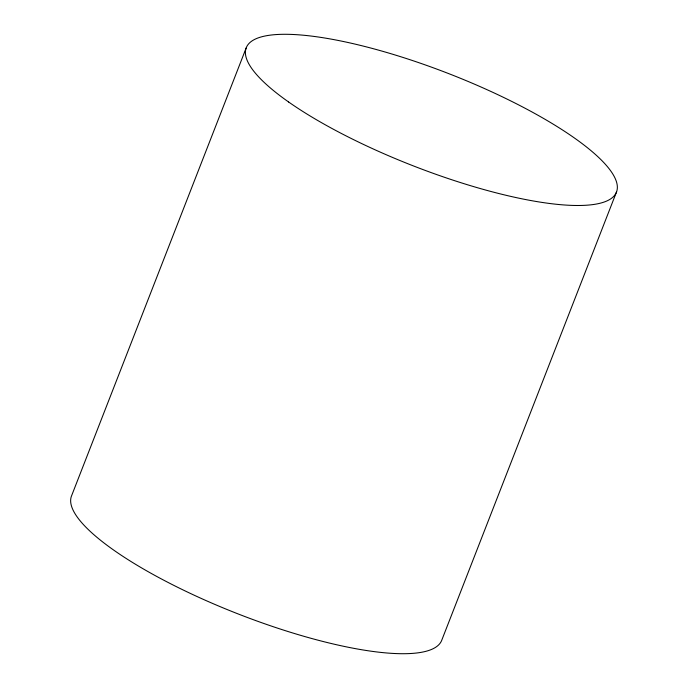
<?xml version="1.0" encoding="UTF-8"?>
<svg xmlns="http://www.w3.org/2000/svg" width="688" height="688" viewBox="0 0 688 688"><rect width="100%" height="100%" fill="white"/><g stroke="black" fill="none" stroke-linecap="round" stroke-linejoin="round"><path stroke-width="1.03" d="M246.149 48.04L71.397 496.263A198.677 49.407 21.3 0 0 239.966 614.651A198.677 49.407 21.3 0 0 441.851 639.96L616.603 191.737M288.625 101.996A198.677 49.407 21.3 0 0 605.982 201.335A198.677 49.407 21.3 0 0 399.522 56.347A198.677 49.407 21.3 0 0 288.625 101.996"/></g></svg>
